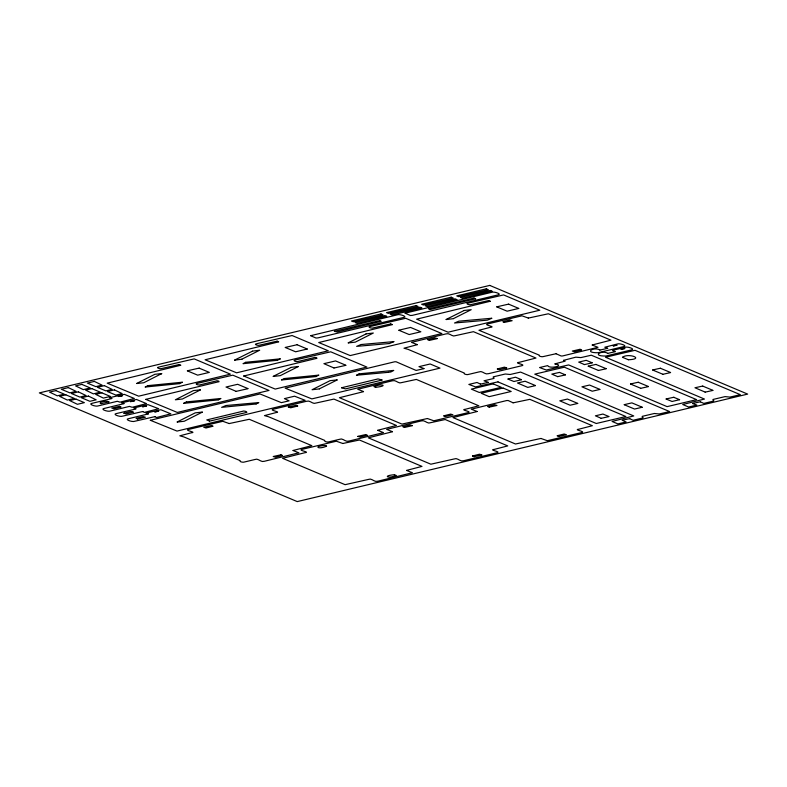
<?xml version="1.0" encoding="UTF-8"?>
<svg xmlns="http://www.w3.org/2000/svg" width="787" height="787" viewBox="0 0 787 787"><rect width="100%" height="100%" fill="white"/><g stroke="black" fill="none" stroke-linecap="round" stroke-linejoin="round"><path stroke-width="1.18" d="M101.1 403.603C96.949 402.57 107.219 400.091 108.891 401.901M119.506 406.446L121.06 407.027L114.036 408.797L111.774 408.06L119.545 406.338M137.587 418.979L136.092 418.32L143.106 416.569L145.369 417.218L137.636 419.048M142.762 411.571L144.346 412.408L158.669 408.719L147.966 404.636L133.77 407.951L136.131 408.709L135.512 409.063L116.407 413.559C111.764 414.267 120.411 417.267 122.546 416.146L142.762 411.512M154.931 416.707L156.505 417.533L170.828 413.844L160.823 409.722L145.929 413.077L148.29 413.834M211.487 425.629L213.041 426.22L206.017 427.98L203.744 427.252L211.516 425.521M229.125 423.534L222.829 421.301L188.752 429.387C183.401 430.42 197.576 432.201 191.28 432.811L179.839 435.811L183.932 436.952L240.133 460.641C239.199 461.841 243.203 462.658 244.688 461.949L254.732 459.549C258.225 457.719 260.782 462.766 264.393 461.271L298.863 452.82L293.098 450.538M296.119 405.433L297.653 405.954M280.989 454.866L282.503 455.486L275.48 457.257L273.227 456.499L280.979 454.797M379.688 320.693L381.203 321.322L337.308 331.937L334.406 331.386M325.011 445.54L326.556 446.062M342.66 443.445L336.364 441.212L302.287 449.298C296.935 450.341 310.993 452.092 304.894 452.712L282.582 458.3L345.1 484.674L368.267 479.46C371.779 477.64 374.248 482.677 377.927 481.182L412.398 472.731L406.643 470.459M375.635 387.243L374.13 386.604M430.312 309.439L428.846 308.868M365.581 434.699L367.116 435.231M429.387 340.309L427.921 339.738M474.108 298.145L475.594 298.726M404.528 427.361L403.062 426.79M394.474 474.817L396.028 475.407M427.508 418.556L433.794 420.789L467.872 412.703C473.154 411.69 459.175 409.85 465.353 409.279L478.83 405.797L416.353 379.432L401.891 382.541C398.448 384.361 395.969 379.373 392.231 380.819L357.77 389.27L363.535 391.552M445.098 416.52L443.602 415.861L450.617 414.11L452.879 414.759L445.127 416.579M480.395 384.076L477.04 382.472L468.855 384.43L475.525 386.909L498.004 381.852M528.244 318.037L521.948 315.803L487.871 323.89C482.539 324.982 496.735 326.743 490.39 327.313L478.958 330.265L539.252 355.144C538.298 356.344 542.332 357.16 543.797 356.452L556.212 353.688M498.014 381.911L596.3 423.504L625.881 416.52L520.581 372.084L510.153 374.494L505.293 374.012L494.511 376.56C490.39 377.062 496.882 378.252 492.642 378.744L484.035 380.8L488.176 382.315M473.99 456.627L472.505 456.047M513.055 402.777L508.136 400.514L506.621 400.563L471.295 409.181L477.06 411.463M556.173 353.786L561.18 356.009L562.666 355.94L597.982 347.323L592.257 345.06M559.577 372.458L565.371 374.828M557.589 376.589L551.805 374.12L559.577 372.389M580.088 349.29L572.316 351.051L574.599 351.769L581.603 350.018L580.108 349.349M541.023 438.487L547.329 440.7L581.406 432.614C586.689 431.601 572.72 429.751 578.888 429.2L592.355 425.708L529.838 399.334L513.085 402.836M584.377 364.538L578.701 362.109L586.217 360.328L592.158 362.777M599.861 350.028C594.106 346.388 583.157 352.989 598.031 352.724L623.501 346.654C628.213 345.926 619.428 342.935 617.254 344.017L604.79 347.215L607.643 348.267M595.995 364.46L606.128 368.67M558.632 436.431L557.137 435.772L564.141 434.021L566.424 434.739L558.681 436.5M598.346 370.421L588.273 366.221M607.682 353.324C602.045 349.684 590.87 356.285 605.862 356.029L631.322 349.949C636.034 349.221 627.209 346.211 625.085 347.323L613.25 350.176L612.63 350.589L615.473 351.651L607.712 353.383M628.311 359.708L622.527 357.318M601.071 418.261L595.415 415.811L602.921 414.051L608.853 416.5M638.296 382.295L648.429 386.496M640.648 388.257L630.544 384.046M629.728 418.704L633.092 420.278L641.7 418.222C645.802 417.73 639.388 416.539 643.569 416.038L654.351 413.49L659.211 413.972L669.629 411.562L564.358 367.195L534.776 374.15L633.732 415.939L612.099 421.448L617.913 423.908L626.098 421.95L622.163 420.228L629.728 418.635M660.441 368.277L670.573 372.487M662.792 374.238L652.689 370.028M673.849 397.337L679.584 399.678M702.742 386.112L712.874 390.313M705.093 392.074L694.97 387.765L702.742 386.043M700.41 401.862L703.814 403.406L712.422 401.35C716.514 400.858 710.159 399.648 714.291 399.157L725.073 396.609L729.933 397.091L740.351 394.68L635.02 350.304L605.518 357.239L704.454 399.058L682.742 404.508L688.635 407.027L696.82 405.069L692.727 403.583M179.249 364.588L180.803 365.237L107.219 383.141L138.689 396.176L230.394 374.169L194.192 358.892L158.738 367.086C155.128 367.627 160.607 369.428 161.984 368.454L179.249 364.529M199.209 368.178L209.342 372.389L197.665 375.153L187.434 370.884M209.421 421.075L206.765 419.914L242.121 411.414C243.872 410.037 249.686 412.624 245.288 412.752L209.48 421.143M236.061 391.326L226.007 387.027L237.654 384.292L247.935 388.591M277.142 341.224L278.696 341.863L205.112 359.777L236.592 372.812L328.287 350.805L292.095 335.528L256.631 343.722C253.011 344.263 258.51 346.064 259.877 345.09L277.142 341.165M297.161 344.765L307.245 349.015M333.954 367.962L323.91 363.663L335.557 360.928L345.827 365.227M390.745 323.988L392.29 324.569M488.648 300.624L490.183 301.205M508.668 304.166L518.741 308.415M319.345 388.926L312.075 389.732L330.078 380.662L337.121 379.905M390.991 371.818L388.552 372.33M147.769 385.65L182.318 382.216M179.662 383.623L145.123 387.037L147.789 385.709M186.371 401.911L220.921 398.488L218.255 399.816M234.683 360.161L241.943 359.206M218.265 399.894L183.774 403.328M252.401 351.14L259.71 350.205L241.924 359.147M245.672 362.286L280.221 358.852M277.516 360.298L243.026 363.673L245.692 362.345M284.274 378.547L318.824 375.114L316.158 376.452M291.003 367.411L298.312 366.476M316.118 376.57L281.648 379.954M366.004 333.904L373.323 333.029L355.281 342.138L348.287 342.925M463.937 310.501L471.206 309.685L453.45 318.607M359.098 373.845L393.648 370.411M111.764 398.576L92.089 403.308C87.495 404.006 96.073 407.017 98.218 405.895L117.312 401.281L120.017 402.157L134.341 398.488L124.336 394.346L109.442 397.701L111.803 398.458M123.972 403.662L104.248 408.433C99.595 409.161 108.311 412.132 110.387 411.021L129.481 406.407L132.186 407.282L146.5 403.623L136.495 399.471L121.611 402.826L123.962 403.583M123.923 413.205L130.937 411.444L133.21 412.093M133.16 412.211L126.195 413.923L123.982 413.293M148.29 413.923L128.576 418.684C123.913 419.422 132.639 422.393 134.705 421.271L154.931 416.638M187.375 370.795L199.249 368.08M247.885 388.709L236.08 391.385M285.268 347.431L297.152 344.716M334.396 331.327L379.688 320.634M288.367 407.066L296.158 405.325M297.663 406.033L290.737 407.774L288.406 407.145M345.788 365.345L333.983 368.021M293.079 450.479L311.809 445.658L249.292 419.284L229.135 423.573M341.588 387.755L378.016 378.921L382 379.983M392.29 324.647L318.725 342.542L350.195 355.576L441.891 333.57L405.698 318.292L370.234 326.487C366.624 327.028 372.113 328.828 373.481 327.854L390.745 323.929M398.881 330.196L410.558 327.431L420.848 331.78L409.171 334.554L398.94 330.284M363.486 391.67L339.443 397.71L401.96 424.095L427.489 418.507M326.556 446.15C318.538 449.889 312.675 446.239 325.051 445.442M428.807 308.789L474.099 298.096M382.01 380.042L345.582 388.876L341.656 387.834M417.297 344.676L403.987 348.208L408.079 349.359L464.271 373.038C463.356 374.199 467.321 375.065 468.826 374.346L478.88 371.946C482.451 370.136 484.802 375.153 488.54 373.668L521.624 365.768C526.946 364.715 512.898 362.945 519.105 362.354L535.957 358.055L473.44 331.681L455.643 335.606C452.161 337.397 449.662 332.439 445.983 333.895L411.512 342.365L417.287 344.617M357.829 436.342L365.621 434.601M427.882 339.669L434.906 337.898L437.169 338.548M367.135 435.29L360.2 437.051L357.898 436.431M437.169 338.636L429.436 340.377M377.721 430.273L396.441 425.462L333.934 399.088L316.138 403.003C312.695 404.813 310.196 399.826 306.477 401.291L273.394 409.191C268.111 410.214 282.1 411.985 275.991 412.595L264.471 415.605L268.574 416.756L324.765 440.445C323.89 441.733 327.854 442.412 329.32 441.753L339.374 439.353C342.876 437.523 345.375 442.56 349.035 441.064L383.495 432.624L377.75 430.351M423.957 368.65L416.116 370.441L396.058 361.754L394.68 361.784L285.179 388.168L311.859 398.901L439.992 368.129L430.164 363.988L418.979 366.653L423.957 368.572M475.604 298.804L430.322 309.488M392.428 431.748L368.336 437.828L430.853 464.202L454.02 458.998C457.591 457.168 459.992 462.205 463.691 460.71L496.764 452.82C502.106 451.758 488.029 449.977 494.246 449.397L507.723 445.904L445.206 419.53L430.794 422.649C427.321 424.468 424.862 419.481 421.124 420.937L386.663 429.387L392.428 431.67M490.193 301.283L416.618 319.178L448.098 332.203L539.793 310.206L503.601 294.928L468.137 303.123C464.527 303.654 470.006 305.464 471.383 304.49L488.648 300.565M403.023 426.711L410.047 424.941L412.309 425.6M412.309 425.678L404.557 427.42M496.774 306.832L508.658 304.116M406.613 470.39L421.97 466.396L359.443 440.002L342.709 443.514M497.345 368.946L504.369 367.175L506.631 367.824M488.176 382.393L480.424 384.135M506.631 367.913L499.627 369.654L497.384 369.014M477.07 411.542L452.978 417.572L515.495 444.006L541.023 438.428M507.969 379.009L515.495 377.209L521.437 379.659M521.437 379.737L513.921 381.518L508.028 379.088M472.485 455.988L479.509 454.217L481.772 454.876M481.772 454.955L474.02 456.686M535.406 385.63L527.782 387.401L517.502 383.003L525.116 381.233L535.406 385.541M565.371 374.917L557.649 376.658M592.198 344.981L610.928 340.161L548.352 313.777L528.274 318.096M588.204 366.142L595.995 364.401M592.158 362.856L584.397 364.597M607.653 348.326L599.891 350.087M577.717 403.456L570.093 405.226L559.803 400.829L567.427 399.058L577.707 403.377M606.128 368.749L598.395 370.49M599.851 389.447L592.237 391.218L581.947 386.82L589.561 385.05L599.851 389.368M622.507 357.259C628.311 352.714 645.36 359 628.341 359.767M630.515 383.967L638.296 382.226M608.804 416.618L601.12 418.33M624.239 404.666L631.872 402.875L642.153 407.194M652.649 369.959L660.441 368.218M648.39 386.614L640.707 388.325M642.162 407.272L634.538 409.043L624.278 404.744M670.534 372.605L662.841 374.307M666.107 398.97L673.888 397.228M692.658 403.495L700.45 401.754M712.835 390.431L705.152 392.142M182.318 382.295L179.652 383.544M200.41 389.919L182.377 399.009L175.363 399.786L193.376 390.598L200.41 389.84M280.211 358.931L277.555 360.18M298.303 366.555L280.28 375.645L273.286 376.432M393.815 341.696L389.486 343.516L356.639 346.359L360.967 344.539L393.825 341.617M491.718 318.332L487.389 320.152L454.532 322.995L458.86 321.175L491.727 318.253M177.193 421.96L195.235 412.85L202.279 412.083M202.269 412.162L184.247 421.252L177.252 422.039M337.121 379.964L319.335 388.847M393.648 370.49L391.001 371.759M136.731 383.446L154.832 374.307L161.807 373.569L160.991 373.973M183.715 403.249L186.401 401.98M234.624 360.072L252.42 351.199M273.237 376.343L291.023 367.47M281.618 379.885L284.294 378.606M348.238 342.837L366.014 333.954M446.131 319.473L463.927 310.599M108.881 401.921L101.129 403.662M307.225 349.035L295.617 351.789L285.337 347.52M374.169 386.673C380.898 383.161 389.634 385.846 375.665 387.302M518.712 308.455L507.123 311.19L496.843 306.92M395.999 475.437C388.512 479.008 381.656 475.761 394.513 474.709M679.574 399.698L672.059 401.478L666.166 399.058M453.401 318.666L446.19 319.561M160.902 373.992L143.775 382.738L136.781 383.525M388.522 372.32L356.452 375.232L359.118 373.904M563.472 360.397L565.135 361.144L554.756 363.928C566.05 365.473 549.07 369.31 547.762 365.591L539.577 367.549L546.247 370.028L568.657 364.932L667.081 406.633L696.603 399.639L591.303 355.203L580.875 357.613L575.838 357.17L563.482 360.367M118.355 396.5L122.192 395.802L118.355 396.5M130.514 401.626L134.351 400.927L130.524 401.596M142.673 406.751L146.51 406.033L142.693 406.722M154.842 411.876L158.679 411.178L154.852 411.847M613.24 345.906L617.067 345.188L613.28 345.847M621.061 349.202L624.898 348.484L621.081 349.182M145.831 399.363L177.301 412.437L268.997 390.441L232.795 375.163L197.34 383.358C193.7 383.908 199.239 385.689 200.587 384.725L215.481 381.164C217.232 379.954 221.432 381.872 217.527 382.029L145.831 399.363M150.327 420.278L177.016 431.079L305.149 400.317L294.574 396.195L284.422 398.615L289.114 400.839L281.353 402.639L259.976 393.953L150.327 420.278M243.724 375.999L275.194 389.073L366.89 367.076L330.697 351.799L295.233 359.993C291.662 360.554 297.132 362.325 298.48 361.361L313.383 357.8C315.007 356.56 319.315 358.528 315.42 358.665L243.724 375.999M310.708 335.724L316 338.036L317.899 337.898L403.505 317.476C408.217 316.748 399.403 313.747 397.268 314.849L310.757 335.665M405.118 313.196L410.411 315.498L412.309 315.361L497.915 294.938C502.618 294.2 493.843 291.229 491.678 292.311L405.138 313.167M504.369 322.395L512.15 320.722L509.878 320.004L502.863 321.755L504.388 322.385M489.18 407.135L496.961 405.462L494.679 404.744L487.674 406.495L489.219 407.095M256.159 403.987L221.619 407.341L225.948 405.521L258.805 402.59L256.139 403.928M493.144 383.869L471.354 389.132L479.313 392.487L501.319 387.312L493.144 383.869M503.021 388.021L481.221 393.293L489.18 396.648L511.186 391.464L503.021 388.021M489.76 285.406L39.35 392.9L297.24 501.594L747.65 394.1L489.76 285.406M55.808 390.598L49.561 392.093L57.284 395.831L64.268 394.169L55.808 390.598M68.341 387.607L61.356 389.28L69.817 392.841L76.064 391.355L68.341 387.607M81.818 384.39L75.572 385.886L83.294 389.624L90.279 387.961L81.818 384.39M94.342 381.41L87.357 383.072L95.817 386.643L102.064 385.148L94.342 381.41M381.006 313.954L351.455 321.007L353.245 321.765L383.003 314.8L381.006 313.954M416.107 305.582L386.545 312.636L388.335 313.383L418.104 306.418L416.107 305.582M451.197 297.201L421.645 304.254L423.436 305.012L453.204 298.047L451.197 297.201M486.297 288.829L456.745 295.882L458.526 296.63L488.294 289.665L486.297 288.829M386.653 316.335L357.101 323.388L355.104 322.542L384.863 315.577L386.653 316.335M421.753 307.953L392.192 315.007L390.195 314.17L419.963 307.205L421.753 307.953M456.844 299.581L427.292 306.635L425.295 305.789L455.063 298.824L456.844 299.581M491.944 291.21L462.392 298.263L460.385 297.417L490.153 290.452L491.944 291.21M65.862 394.838L59.615 396.323L67.338 400.071L74.322 398.399L65.862 394.838M78.385 391.847L71.401 393.51L79.861 397.081L86.108 395.586L78.385 391.847M91.863 388.63L85.616 390.116L93.338 393.864L100.323 392.192L91.863 388.63M104.386 385.64L97.401 387.312L105.861 390.873L112.108 389.378L104.386 385.64M75.906 399.068L69.659 400.563L77.382 404.302L84.366 402.639L75.906 399.068M88.429 396.077L81.445 397.75L89.905 401.311L96.152 399.826L88.429 396.077M101.907 392.861L95.66 394.356L103.382 398.094L110.367 396.432L101.907 392.861M114.44 389.87L107.455 391.542L115.915 395.104L122.162 393.618L114.44 389.87"/></g></svg>
